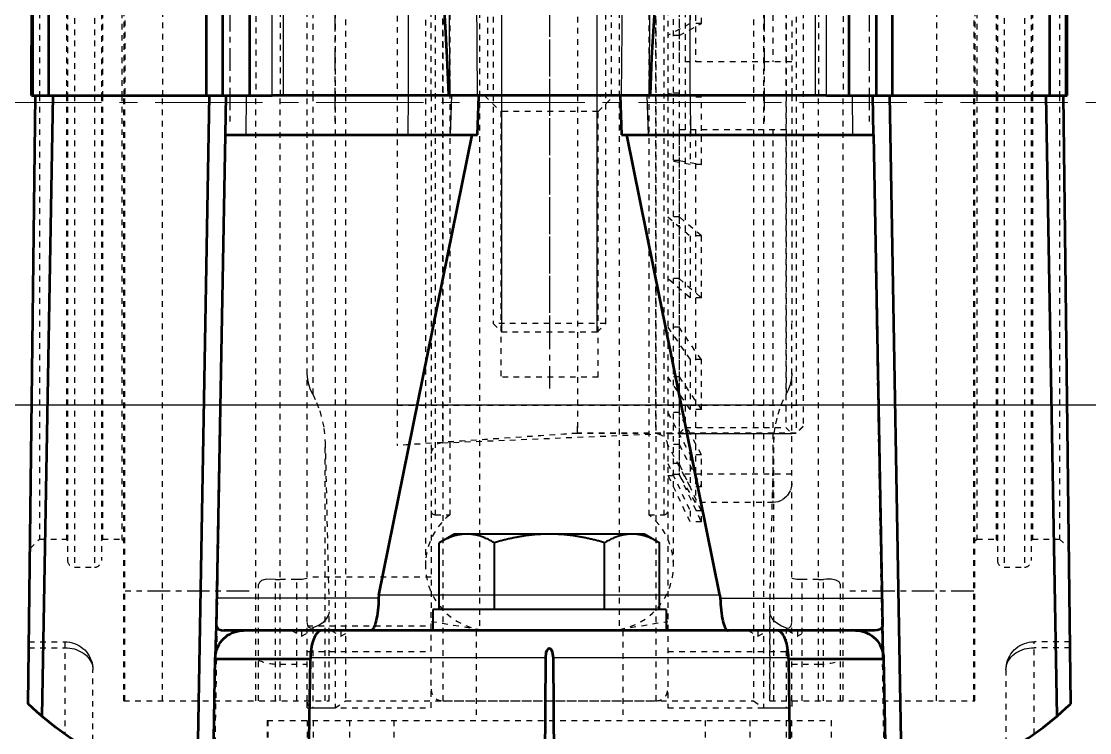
# Model space of a CAD drawing. Header units: millimetres. Extents: x 29178 to 37588, y 1365 to 7305.
# Drawn here: x 33277.7 to 33467.2, y 6294.7 to 6421 of the extents above; entities that cross this region are included whole.
import ezdxf

# ---------------------------------------------------------------- set-up
doc = ezdxf.new("R2010")
doc.units = ezdxf.units.MM
for name, pattern in [('CENTER', [7, 4, -1, 1, -1]), ('CENTER2', [28.575, 19.05, -3.175, 3.175, -3.175]), ('Dashed', [2, 1, -1])]:
    doc.linetypes.add(name, pattern=pattern)
for name, color, linetype, lineweight in [('2d ConnectionPoints', 7, 'Continuous', 50), ('AM_0', 7, 'Continuous', 50), ('AM_4', 3, 'Continuous', 25), ('AM_5', 3, 'Continuous', 25), ('AM_7', 7, 'CENTER', 25), ('AM_9', 6, 'Dashed', 25), ('CENTRO', 1, 'CENTER2', 15), ('CORTE', 6, 'CENTER2', 35), ('Visível (ISO)', 7, 'Continuous', 35)]:
    doc.layers.add(name, color=color, linetype=linetype, lineweight=lineweight)

# ---------------------------------------------------------------- blocks, each defined once
blk = doc.blocks.new('6_M_20x100_20x100_001_1_0_in_SKFSNL5226191222TSN222A_0')
at = {"layer": 'AM_7'}
blk.add_line((0, 121.4), (0, -41.625), dxfattribs=at)
blk = doc.blocks.new('1_SKF_MBL_24_0_in_SKFSNL5246201224KH3024_0')
at = {"layer": 'AM_9'}
for p, q in [((23, 67), (23, -67.5)), ((24.96, 24.42), (24.96, 12.78)), ((26.96, 12.78), (26.96, 24.42)), ((24.96, 12.78), (21, 10.69)), ((23, 10.69), (26.96, 12.78)), ((26.96, 12.78), (24.96, 12.78)), ((23, 10.69), (21, 10.69)), ((23, 0.43), (21, 0.43)), ((21, 0.43), (24.96, -0.28)), ((26.96, -0.28), (23, 0.43)), ((26.96, -0.28), (24.96, -0.28)), ((24.96, -0.28), (24.96, -12.24)), ((26.96, -12.24), (26.96, -0.28)), ((23, -11.53), (21, -11.53)), ((24.96, -12.24), (21, -11.53)), ((23, -11.53), (26.96, -12.24)), ((26.96, -12.24), (24.96, -12.24)), ((23, -21.51), (21, -21.51)), ((21, -21.51), (24.96, -24.94)), ((26.96, -24.94), (23, -21.51)), ((26.96, -24.94), (24.96, -24.94)), ((24.96, -24.94), (24.96, -35.93)), ((26.96, -35.93), (26.96, -24.94)), ((23, -32.5), (21, -32.5)), ((24.96, -35.93), (21, -32.5)), ((23, -32.5), (26.96, -35.93)), ((26.96, -35.93), (24.96, -35.93)), ((23, -41.12), (21, -41.12)), ((21, -41.12), (24.96, -46.9)), ((26.96, -46.9), (23, -41.12)), ((26.96, -46.9), (24.96, -46.9)), ((24.96, -46.9), (24.96, -55.73)), ((26.96, -55.73), (26.96, -46.9)), ((23, -49.95), (21, -49.95)), ((24.96, -55.73), (21, -49.95)), ((23, -49.95), (26.96, -55.73)), ((21, -56.27), (24.96, -63.78)), ((23, -56.27), (21, -56.27)), ((26.96, -63.78), (23, -56.27)), ((26.96, -55.73), (24.96, -55.73)), ((21, -60), (23, -60)), ((23, -61.99), (21, -61.99)), ((24.96, -69.49), (21, -61.99)), ((23, -61.99), (26.96, -69.49)), ((24.96, -63.78), (24.96, -69.49)), ((26.96, -63.78), (24.96, -63.78)), ((26.96, -69.49), (26.96, -63.78)), ((21, -65.33), (24.96, -73.74)), ((23, -65.33), (21, -65.33)), ((26.96, -73.74), (23, -65.33)), ((22.95, -67.3), (21, -67.3)), ((24.96, -75.72), (21, -67.3)), ((21, -67.5), (23, -67.5)), ((23, -67.3), (26.96, -75.72)), ((26.96, -69.49), (24.96, -69.49)), ((26.96, -73.74), (24.96, -73.74)), ((24.96, -73.74), (24.96, -75.72)), ((26.96, -75.72), (26.96, -73.74)), ((26.96, -75.72), (24.96, -75.72))]:
    blk.add_line(p, q, dxfattribs=at)
blk = doc.blocks.new('2_SKF_KML_24_0_in_SKFSNL5246201224KH3024_0')
at = {"layer": 'AM_5'}
blk.add_line((23, -60), (43, -60), dxfattribs=at)
at = {"layer": 'AM_9'}
for p, q in [((25.89, 72.25), (25.89, 6)), ((39.67, 72.25), (39.67, 6)), ((23, 61.64), (23, 5.79)), ((24.08, 58.92), (24.08, -58.92)), ((41.92, 58.92), (41.92, -58.92)), ((23.01, 6), (23, 5.79)), ((43, 6), (23.01, 6)), ((23, -5.79), (23.01, -6)), ((23, -5.79), (23, -67.25)), ((23.01, -6), (43, -6)), ((25.89, -6), (25.89, -72.25)), ((39.67, -6), (39.67, -72.25)), ((23, -60), (24.08, -58.92)), ((24.08, -58.92), (41.92, -58.92)), ((41.92, -58.92), (43, -60)), ((43, -67.25), (23, -67.25)), ((25.89, -72.25), (23.01, -67.25)), ((39.67, -72.25), (25.89, -72.25))]:
    blk.add_line(p, q, dxfattribs=at)
blk.add_lwpolyline([(43, -68.91), (42.99, -69.13), (42.73, -70.22), (42.12, -71.17), (41.23, -71.86), (40.58, -72.12), (39.67, -72.25)], dxfattribs=at)
blk = doc.blocks.new('3_H_3024_sleeve_h_0_in_SKFSNL5246201224KH3024_0')
at = {"layer": 'AM_5'}
for p, q in [((5, 60), (5, 58.77)), ((23, 58.77), (21, 58.77)), ((5, -60), (5, -58.77))]:
    blk.add_line(p, q, dxfattribs=at)
at = {"layer": 'AM_9'}
for p, q in [((5, 60), (-27, 62.17)), ((-27, 62.17), (-27, -62.16)), ((43.77, 60), (5, 60)), ((5, 60), (5, -59.99)), ((45, 58.77), (43.77, 60)), ((43.77, 60), (43.77, -59.99)), ((45, 58.77), (45, -58.76)), ((21, 55), (-27, 55)), ((45, 55), (23, 55)), ((-27, -54.97), (45, -54.97)), ((-27, -54.99), (45, -54.99)), ((45, -58.74), (43.77, -59.96)), ((45, -58.76), (43.77, -59.99)), ((5, -59.96), (-27, -62.13)), ((5, -59.99), (-27, -62.16)), ((43.77, -59.96), (5, -59.96)), ((43.77, -59.99), (5, -59.99))]:
    blk.add_line(p, q, dxfattribs=at)
blk = doc.blocks.new('4_FRB_22_215_location_rng_1_0_in_SKFSNL5246201224KH3024_0')
at = {"layer": 'AM_9'}
for p, q in [((21, 0), (21, -108.75)), ((43, 0), (43, -40.32)), ((21, -98.75), (43, -98.75)), ((43, -107.5), (43, -108.75)), ((21, -108.75), (43, -108.75))]:
    blk.add_line(p, q, dxfattribs=at)
blk = doc.blocks.new('5_FRB_22_215_location_rng_2_0_in_SKFSNL5246201224KH3024_0')
at = {"layer": 'AM_9'}
for p, q in [((-43, 0), (-43, 108.75)), ((-21, 0), (-21, 108.75)), ((-21, -85.52), (-43, -85.52)), ((-21, -108.75), (-21, -91.28)), ((-43, -94.18), (-21, -94.18)), ((-43, -98.75), (-21, -98.75)), ((-43, -108.75), (-43, -107.5)), ((-43, -108.75), (-21, -108.75))]:
    blk.add_line(p, q, dxfattribs=at)
blk = doc.blocks.new('6_1224_KM_simple_0_in_SKFSNL5246201224KH3024_0')
at = {"layer": 'AM_9'}
for p, q in [((-18.9, 107.5), (-18.9, -107.5)), ((18.9, 107.5), (18.9, -107.5)), ((-12.4, 94.81), (-12.4, -94.81)), ((12.4, 94.81), (12.4, -94.81)), ((21, 91.28), (21, 0)), ((-22.01, 83.46), (-22.01, -83.46)), ((22.01, -83.46), (22.01, 83.46)), ((-20.3, 74.45), (-20.3, -74.45)), ((-17.66, 74.45), (-17.66, -74.45)), ((17.66, 74.45), (17.66, -74.45)), ((20.3, 74.45), (20.3, -74.45)), ((-18.99, 61.67), (-18.99, -61.67)), ((18.81, 60.09), (18.81, -60.09)), ((-21, 0), (-21, -91.28)), ((-18.99, -61.67), (18.81, -60.09)), ((-20.3, -74.45), (-17.66, -74.45)), ((17.66, -74.45), (20.3, -74.45)), ((-21, -93.37), (-12.4, -94.81)), ((12.4, -94.81), (21, -93.37)), ((-18.9, -107.5), (18.9, -107.5))]:
    blk.add_line(p, q, dxfattribs=at)
for centre, radius, start, end in [((18.9, -62.19), 2.1, 0, 92.3859), ((-18.9, -63.76), 2.1, 92.3859, 180), ((-20.3, -73.75), 0.7, 180, 270), ((20.3, -73.75), 0.7, 270, 360), ((-10.5, -83.46), 11.51, 128.4834, 260.5004), ((10.5, -83.46), 11.51, 279.4996, 51.5166), ((-18.9, -105.4), 2.1, 180, 270), ((18.9, -105.4), 2.1, 270, 0)]:
    blk.add_arc(centre, radius, start, end, dxfattribs=at)
blk = doc.blocks.new('7_M_10_ebolt_001_0_in_SKFSNL5246201224KH3024_0')
at = {"layer": 'AM_7'}
blk.add_line((0, 140.97), (0, -52.5), dxfattribs=at)
blk = doc.blocks.new('8_M_20x110_20x110_001_1_0_in_SKFSNL5246201224KH3024_0')
at = {"layer": 'AM_5'}
for p, q in [((-8.4665, -42), (-8.4665, 68)), ((8.4665, -42), (8.4665, 68))]:
    blk.add_line(p, q, dxfattribs=at)
blk = doc.blocks.new('9_M_20x110_20x110_001_2_0_in_SKFSNL5246201224KH3024_0')
at = {"layer": 'AM_0'}
for p, q in [((-14.25, 80.5), (-15.01, 80.06)), ((-15, 80.07), (-15, 69.25)), ((14.25, 80.5), (-14.25, 80.5)), ((15.01, 80.06), (14.25, 80.5)), ((15, 80.07), (15, 69.25)), ((0, 78.73), (0, 69.25)), ((-15, 69.25), (15, 69.25)), ((-14.25, 69.25), (-14.25, 68)), ((14.25, 68), (14.25, 69.25))]:
    blk.add_line(p, q, dxfattribs=at)
for points in [[(0, 78.73), (-1.95, 79.31), (-3.93, 79.75), (-5.98, 80.01), (-8.03, 80.06), (-9.78, 79.93), (-11.52, 79.66), (-15, 78.73)], [(15, 78.73), (12.21, 79.52), (9.33, 79.98), (7.42, 80.07), (5.51, 79.97), (3.56, 79.68), (1.64, 79.23), (0, 78.73)]]:
    blk.add_lwpolyline(points, dxfattribs=at)
at = {"layer": 'AM_5'}
for p, q in [((-8.47, -42), (-8.47, 68)), ((8.47, -42), (8.47, 68))]:
    blk.add_line(p, q, dxfattribs=at)
at = {"layer": 'AM_9'}
for p, q in [((-10, 68), (-10, -40.47)), ((10, -40.47), (10, 68)), ((-10, -40.47), (-8.47, -42)), ((10, -40.47), (-10, -40.47)), ((8.47, -42), (10, -40.47)), ((8.47, -42), (-8.47, -42))]:
    blk.add_line(p, q, dxfattribs=at)
blk = doc.blocks.new('10_SNL_524_620_CAP_0_in_SKFSNL5246201224KH3024_0')
at = {"layer": 'AM_0'}
for p, q in [((-88.82, 0), (-88.82, 99.71)), ((88.82, 0), (88.82, 99.71)), ((-91.89, 0), (-91.7, 95.54)), ((-91.7, 0), (-91.7, 95.54)), ((91.89, 0), (91.7, 95.54)), ((91.7, 0), (91.7, 95.54)), ((-53.16, 0), (-53.16, 84.33)), ((53.16, 0), (53.16, 84.33)), ((-58, 76.06), (-58, 0)), ((58.01, 0), (58.01, 76.1)), ((-60.88, 0), (-60.88, 68.77)), ((60.88, 0), (60.88, 68.77)), ((-91.89, 0), (-49.19, 0)), ((44.47, 0), (-44.47, 0)), ((49.19, 0), (91.89, 0))]:
    blk.add_line(p, q, dxfattribs=at)
for points in [[(-24.8, 67), (-23.56, 59.64), (-22.42, 52.03), (-21.38, 44.21), (-20.47, 36.24), (-19.67, 28.08), (-18.99, 19.76), (-18.56, 13.29), (-18.2, 6.74), (-17.92, 0.14), (-17.92, 0)], [(17.92, 0), (17.92, 0.14), (18.2, 6.74), (18.56, 13.29), (18.99, 19.76), (19.67, 28.08), (20.47, 36.24), (21.38, 44.21), (22.42, 52.03), (23.56, 59.64), (24.8, 67)]]:
    blk.add_lwpolyline(points, dxfattribs=at)
at = {"layer": 'AM_4'}
for p, q in [((-49.19, 0), (-49.19, 67)), ((-47.22, 0), (-47.22, 67)), ((-24.99, 0), (-24.99, 67)), ((-17.64, 0), (-18.25, 68)), ((-13.42, 68), (-12.81, 0)), ((12.81, 0), (13.42, 68)), ((18.25, 68), (17.64, 0)), ((24.99, 0), (24.99, 67)), ((47.22, 0), (47.22, 67)), ((49.19, 0), (49.19, 67))]:
    blk.add_line(p, q, dxfattribs=at)
at = {"layer": 'AM_7'}
for p, q in [((-56.71, 113.4), (-56.71, -5.4)), ((-38.09, 113.4), (-38.09, -5.4)), ((38.09, 113.4), (38.09, -5.4)), ((56.71, 113.4), (56.71, -5.4))]:
    blk.add_line(p, q, dxfattribs=at)
at = {"layer": 'AM_9'}
for p, q in [((-42, 108.75), (-42, 0)), ((-38, 108.75), (-38, 0)), ((38, 108.75), (38, 0)), ((42, 108.75), (42, 0)), ((-36.21, 107.5), (-36.21, 0)), ((36.21, 107.5), (36.21, 0)), ((-47.76, 101), (-47.76, 0)), ((47.76, 101), (47.76, 0)), ((-52.12, 100.1), (-52.12, 0)), ((52.12, 100.1), (52.12, 0)), ((-68.67, 92.97), (-68.67, 0)), ((43, 93.31), (43, 0)), ((68.67, 92.97), (68.67, 0)), ((-84.3, 83.75), (-84.3, 0)), ((-80.7, 83.75), (-80.7, 0)), ((80.7, 83.75), (80.7, 0)), ((84.3, 83.75), (84.3, 0)), ((-85.5, 82.55), (-85.5, 0)), ((-79.5, 82.55), (-79.5, 0)), ((-75.32, 83.32), (-75.32, 0)), ((75.32, 83.32), (75.32, 0)), ((79.5, 82.55), (79.5, 0)), ((85.5, 82.55), (85.5, 0)), ((-90.5, 78.75), (-90.5, 0)), ((-85.7, 78.75), (-85.7, 0)), ((-79.3, 78.75), (-79.3, 0)), ((-75.85, 78.75), (-75.85, 0)), ((-75.5, 79.1), (-75.5, 0)), ((75.5, 79.1), (75.5, 0)), ((75.85, 78.75), (75.85, 0)), ((79.3, 78.75), (79.3, 0)), ((85.7, 78.75), (85.7, 0)), ((90.5, 78.75), (90.5, 0)), ((-58, 0), (-58, 75.98)), ((-58, 0), (-58, 75.98)), ((58, 75.98), (58, 0)), ((58, 0), (58, 75.98)), ((-58, 0), (-58, 75.45)), ((58, 75.4), (58, 0)), ((-11, 68), (-11, 0)), ((11, 0), (11, 68))]:
    blk.add_line(p, q, dxfattribs=at)
blk = doc.blocks.new('11_SNL_524_620_BASE_0_in_SKFSNL5246201224KH3024_0')
at = {"layer": 'AM_0'}
for p, q in [((-92.5, -108), (-91.22, 0)), ((-91.22, 0), (-91.22, -0.06)), ((-88.15, 0), (-90.08, -110.2)), ((-60.39, 0), (-62.55, -123.29)), ((-57.49, -6.99), (-57.37, 0)), ((-12.55, -0.13), (-12.54, 0)), ((49.17, 0), (44.47, 0)), ((57.49, -6.99), (57.37, 0)), ((62.55, -123.29), (60.39, 0)), ((90.08, -110.2), (88.15, 0)), ((92.5, -108), (91.22, 0)), ((91.22, -0.06), (91.22, 0)), ((-44.47, 0), (-49.17, 0)), ((-12.79, -6.99), (-12.55, -0.13)), ((-59.1, -94.2), (-57.51, -6.99)), ((-57.51, -6.99), (-12.79, -6.99)), ((-30.25, -88.72), (-13.72, -6.99)), ((12.79, -6.99), (57.51, -6.99)), ((30.25, -88.72), (13.72, -6.99)), ((57.51, -6.99), (59.1, -94.2)), ((-30.25, -88.72), (-30.31, -89.24)), ((30.25, -88.72), (30.31, -89.24)), ((57.71, -95), (-57.71, -95)), ((-60, -140), (-59.3, -99.91)), ((-59.3, -100), (-42.42, -100)), ((-43, -140), (-42.42, -100)), ((-42.42, -99.83), (-42.42, -100)), ((-0.71, -99.83), (-1, -140)), ((1, -140), (0.71, -99.83)), ((42.42, -100), (42.42, -99.83)), ((42.42, -100), (59.3, -100)), ((42.42, -100), (43, -140)), ((59.3, -99.91), (60, -140))]:
    blk.add_line(p, q, dxfattribs=at)
for points in [[(12.54, 0), (12.69, -3.49), (12.79, -6.99)], [(-30.31, -89.24), (-30.33, -89.8), (-30.36, -90.35), (-30.4, -90.88), (-30.45, -91.4), (-30.51, -91.9), (-30.58, -92.37), (-30.66, -92.81), (-30.74, -93.21), (-30.84, -93.59), (-30.93, -93.92), (-31.04, -94.21), (-31.15, -94.46), (-31.27, -94.66), (-31.38, -94.82), (-31.5, -94.93), (-31.63, -94.99), (-31.71, -95)], [(30.31, -89.24), (30.33, -89.8), (30.36, -90.35), (30.4, -90.88), (30.45, -91.4), (30.51, -91.9), (30.58, -92.37), (30.66, -92.81), (30.74, -93.21), (30.84, -93.59), (30.93, -93.92), (31.04, -94.21), (31.15, -94.46), (31.27, -94.66), (31.38, -94.82), (31.5, -94.93), (31.63, -94.99), (31.71, -95)], [(-59.28, -99.52), (-59.25, -99.13), (-59.21, -98.25), (-59.18, -97.22), (-59.14, -95.93), (-59.1, -94.2)], [(-59.1, -94.2), (-58.91, -94.58), (-58.62, -94.83), (-58.22, -94.96), (-57.71, -95)], [(59.1, -94.2), (58.91, -94.58), (58.62, -94.83), (58.22, -94.96), (57.71, -95)], [(59.28, -99.52), (59.25, -99.13), (59.21, -98.25), (59.18, -97.22), (59.14, -95.93), (59.1, -94.2)], [(-59.3, -99.91), (-59.27, -99.48), (-59.21, -99.05), (-59.11, -98.62), (-58.97, -98.21), (-58.8, -97.81), (-58.59, -97.42), (-58.35, -97.06), (-58.07, -96.72), (-57.77, -96.4), (-57.45, -96.11), (-57.1, -95.85), (-56.73, -95.63), (-56.33, -95.43), (-55.93, -95.27), (-55.51, -95.15), (-55.08, -95.06), (-54.65, -95.01), (-54.3, -95)], [(-40.35, -95), (-40.53, -95.02), (-40.71, -95.08), (-40.89, -95.17), (-41.06, -95.3), (-41.23, -95.47), (-41.39, -95.67), (-41.54, -95.9), (-41.69, -96.17), (-41.82, -96.46), (-41.94, -96.79), (-42.05, -97.13), (-42.15, -97.5), (-42.23, -97.89), (-42.3, -98.29), (-42.35, -98.71), (-42.39, -99.13), (-42.42, -99.56), (-42.42, -99.83)], [(42.42, -99.83), (42.41, -99.39), (42.38, -98.96), (42.33, -98.54), (42.27, -98.13), (42.2, -97.73), (42.11, -97.35), (42.01, -96.99), (41.89, -96.65), (41.77, -96.34), (41.63, -96.06), (41.48, -95.81), (41.33, -95.59), (41.16, -95.4), (40.99, -95.24), (40.82, -95.13), (40.64, -95.05), (40.46, -95.01), (40.35, -95)], [(54.3, -95), (54.74, -95.02), (55.17, -95.08), (55.6, -95.17), (56.01, -95.3), (56.41, -95.47), (56.8, -95.67), (57.17, -95.9), (57.51, -96.17), (57.84, -96.46), (58.13, -96.79), (58.4, -97.13), (58.63, -97.5), (58.83, -97.89), (59, -98.29), (59.13, -98.71), (59.23, -99.13), (59.28, -99.56), (59.3, -99.91)], [(0.71, -99.83), (0.57, -98.83), (0.36, -98.41), (0.21, -98.28), (0.09, -98.23), (-0.04, -98.22), (-0.15, -98.25), (-0.28, -98.33), (-0.44, -98.53), (-0.61, -98.98), (-0.71, -99.83)], [(-90.08, -110.2), (-90.94, -109.45), (-91.72, -108.74), (-92.5, -108)], [(90.08, -110.2), (90.94, -109.45), (91.72, -108.74), (92.5, -108)], [(-64.42, -122.51), (-68.31, -121.63), (-72.05, -120.5), (-75.77, -119.08), (-79.29, -117.43), (-82.22, -115.83), (-84.97, -114.09), (-87.61, -112.2), (-90.08, -110.2)], [(64.42, -122.51), (68.31, -121.63), (72.05, -120.5), (75.77, -119.08), (79.29, -117.43), (82.22, -115.83), (84.97, -114.09), (87.61, -112.2), (90.08, -110.2)]]:
    blk.add_lwpolyline(points, dxfattribs=at)
at = {"layer": 'AM_4'}
for p, q in [((-53.81, -6.99), (-53.76, 0)), ((-25.08, -6.99), (-25.02, 0)), ((-17.58, -6.99), (-17.34, 0)), ((-17.56, -6.99), (-17.32, 0)), ((17.56, -6.99), (17.32, 0)), ((17.58, -6.99), (17.34, 0)), ((25.08, -6.99), (25.02, 0)), ((53.81, -6.99), (53.76, 0)), ((30.25, -88.72), (-30.25, -88.72)), ((-30.31, -89.24), (-58.98, -89.24)), ((30.31, -89.24), (58.98, -89.24)), ((-0.71, -99.83), (-42.42, -99.83)), ((42.42, -99.83), (0.71, -99.83))]:
    blk.add_line(p, q, dxfattribs=at)
at = {"layer": 'AM_7'}
for p, q in [((-53.3, -88), (-75.3, -88)), ((75.3, -88), (53.3, -88)), ((-44, -94.95), (-44, -96.06)), ((-37, -94.95), (-37, -96.06)), ((37, -94.95), (37, -96.06)), ((44, -94.95), (44, -96.06))]:
    blk.add_line(p, q, dxfattribs=at)
at = {"layer": 'AM_9'}
for p, q in [((-91.22, 0), (-91.22, -0.06)), ((-90.5, 0), (-90.5, -78.75)), ((-85.7, 0), (-85.7, -78.75)), ((-85.5, 0), (-85.5, -82.55)), ((-84.3, 0), (-84.3, -83.75)), ((-80.7, 0), (-80.7, -83.75)), ((-79.5, 0), (-79.5, -82.55)), ((-79.3, 0), (-79.3, -78.75)), ((-75.85, 0), (-75.85, -78.75)), ((-75.5, -107.5), (-75.5, 0)), ((-75.32, -107.5), (-75.32, 0)), ((-68.67, -107.5), (-68.67, 0)), ((-57.34, 0), (-59.8, -140)), ((-52.12, -107.5), (-52.12, 0)), ((-47.76, -107.5), (-47.76, 0)), ((-43, -107.5), (-43, 0)), ((-42, 0), (-42, -53.05)), ((-38, 0), (-38, -108.75)), ((-36.21, 0), (-36.21, -107.5)), ((-11.5, 0), (-8.65, -2.85)), ((8.65, -2.85), (11.5, 0)), ((36.21, 0), (36.21, -107.5)), ((38, 0), (38, -108.75)), ((42, 0), (42, -53.05)), ((47.76, -107.5), (47.76, 0)), ((52.12, -107.5), (52.12, 0)), ((68.67, -107.5), (68.67, 0)), ((75.32, -107.5), (75.32, 0)), ((75.5, -107.5), (75.5, 0)), ((75.85, 0), (75.85, -78.75)), ((79.3, 0), (79.3, -78.75)), ((79.5, 0), (79.5, -82.55)), ((80.7, 0), (80.7, -83.75)), ((84.3, 0), (84.3, -83.75)), ((85.5, 0), (85.5, -82.55)), ((85.7, 0), (85.7, -78.75)), ((90.5, 0), (90.5, -78.75)), ((91.22, -0.06), (91.22, 0)), ((59.8, -140), (57.34, 0)), ((-8.65, -2.85), (-8.65, -50)), ((8.65, -2.85), (-8.65, -2.85)), ((8.65, -50), (8.65, -2.85)), ((43, -107.5), (43, -40.32)), ((8.65, -50), (-8.65, -50)), ((-39.8, -107.5), (-39.8, -61.59)), ((-39.8, -61.59), (-39.1, -91.51)), ((39.1, -91.51), (39.8, -61.59)), ((39.8, -107.5), (39.8, -61.59)), ((-92.17, -80.42), (-90.5, -78.75)), ((-90.5, -78.75), (-85.7, -78.75)), ((-85.7, -78.75), (-85.5, -79.1)), ((-79.5, -79.1), (-79.3, -78.75)), ((-79.3, -78.75), (-75.85, -78.75)), ((-75.85, -78.75), (-75.5, -79.1)), ((75.5, -79.1), (75.85, -78.75)), ((75.85, -78.75), (79.3, -78.75)), ((79.3, -78.75), (79.5, -79.1)), ((85.5, -79.1), (85.7, -78.75)), ((85.7, -78.75), (90.5, -78.75)), ((90.5, -78.75), (92.17, -80.42)), ((-84.3, -83.75), (-80.7, -83.75)), ((80.7, -83.75), (84.3, -83.75)), ((-51.62, -107.5), (-51.62, -86.84)), ((-48.62, -107.5), (-48.62, -85.92)), ((-44.84, -85.96), (-47.76, -85.96)), ((-44.84, -107.5), (-44.84, -85.96)), ((47.76, -85.96), (44.84, -85.96)), ((44.84, -107.5), (44.84, -85.96)), ((48.62, -107.5), (48.62, -85.92)), ((51.62, -107.5), (51.62, -86.84)), ((-39.1, -107.5), (-39.1, -91.43)), ((-39.1, -107.5), (-39.1, -91.51)), ((39.1, -107.5), (39.1, -91.43)), ((39.1, -91.51), (39.1, -107.5)), ((-41.16, -94.19), (-42, -94.53)), ((-42, -94.53), (-42, -108.75)), ((42, -94.53), (42, -108.75)), ((-45.75, -95), (-44, -96.01)), ((-44, -96.01), (-42.25, -95)), ((-38.75, -95), (-37, -96.01)), ((-37, -96.01), (-35.25, -95)), ((-13, -95), (-13, -111)), ((13, -95), (13, -111)), ((35.25, -95), (37, -96.01)), ((37, -96.01), (38.75, -95)), ((42.25, -95), (44, -96.01)), ((44, -96.01), (45.75, -95)), ((-92.38, -98.05), (-86, -98.05)), ((-92.37, -97), (-86, -97)), ((-86, -97), (-86, -113.38)), ((86, -113.38), (86, -97)), ((92.37, -97), (86, -97)), ((92.38, -98.05), (86, -98.05)), ((-81, -116.52), (-81, -102)), ((-47.76, -101), (-43, -101)), ((43, -101), (47.76, -101)), ((81, -102), (81, -116.52)), ((-89.91, -110.35), (-92.5, -108)), ((-75.5, -107.5), (-39.1, -107.5)), ((-38, -108.75), (-36.21, -107.5)), ((-36.21, -107.5), (36.21, -107.5)), ((36.21, -107.5), (38, -108.75)), ((39.1, -107.5), (75.5, -107.5)), ((89.91, -110.35), (92.5, -108)), ((-42, -108.75), (-38, -108.75)), ((38, -108.75), (42, -108.75)), ((-50.07, -111), (-50.07, -140)), ((-50.07, -111), (50.07, -111)), ((-50, -111), (-50, -140)), ((-42.98, -111), (-42.98, -140)), ((-41.94, -111), (-41.94, -140)), ((-35.45, -111), (-35.45, -140)), ((-27.61, -111), (-27.61, -140)), ((27.65, -111), (27.65, -140)), ((35.56, -111), (35.56, -140)), ((42, -111), (42, -140)), ((42.98, -111), (42.98, -140)), ((50, -111), (50, -140)), ((50.07, -140), (50.07, -111)), ((-86, -113.38), (-86.51, -113.02)), ((86, -113.38), (86.51, -113.02))]:
    blk.add_line(p, q, dxfattribs=at)
for points in [[(-42, -53.05), (-42.37, -52.24), (-42.68, -51.34), (-42.89, -50.41), (-43, -49.44), (-43, -49.29)], [(43, -49.29), (42.99, -49.59), (42.87, -50.54), (42.64, -51.49), (42.35, -52.29), (42, -53.05)], [(-42, -53.05), (-41.31, -54.51), (-40.75, -56), (-40.01, -59.1), (-39.8, -61.59)], [(39.8, -61.59), (39.9, -59.94), (40.16, -58.29), (40.57, -56.59), (41.14, -54.91), (42, -53.05)], [(-48.62, -85.92), (-49.57, -85.88), (-50.42, -85.95), (-51.07, -86.14), (-51.47, -86.45), (-51.62, -86.84)], [(-48.62, -85.92), (-48.23, -85.95), (-47.76, -85.96)], [(-43, -85.78), (-43.89, -85.92), (-44.84, -85.96)], [(44.84, -85.96), (43.92, -85.92), (43, -85.78)], [(47.76, -85.96), (48.23, -85.95), (48.62, -85.92)], [(51.62, -86.84), (51.4, -86.37), (50.83, -86.04), (50.05, -85.9), (49.16, -85.89), (48.62, -85.92)], [(-39.1, -91.66), (-39.2, -92.2), (-39.59, -92.95), (-40.15, -93.55), (-40.95, -94.09), (-41.16, -94.19)], [(42, -94.53), (41.19, -94.21), (40.51, -93.82), (39.96, -93.38), (39.54, -92.89), (39.24, -92.31), (39.11, -91.7), (39.1, -91.66)], [(-43, -93.63), (-42.99, -93.75), (-42.91, -94.09), (-42.9, -94.11)], [(-42.9, -94.11), (-42.76, -94.33), (-42.55, -94.49), (-42.32, -94.56), (-42.09, -94.55), (-42, -94.53)], [(42, -94.53), (42.27, -94.57), (42.54, -94.5), (42.74, -94.35), (42.88, -94.15), (42.97, -93.89), (43, -93.63)], [(-86, -97), (-85.56, -97.02), (-85.13, -97.08), (-84.71, -97.17), (-84.29, -97.3), (-83.89, -97.47), (-83.5, -97.67), (-83.13, -97.9), (-82.79, -98.17), (-82.46, -98.46), (-82.17, -98.79), (-81.9, -99.13), (-81.67, -99.5), (-81.47, -99.89), (-81.3, -100.29), (-81.17, -100.71), (-81.08, -101.13), (-81.02, -101.56), (-81, -102)], [(-86, -98.05), (-85.56, -98.06), (-85.13, -98.11), (-84.71, -98.18), (-84.29, -98.28), (-83.89, -98.42), (-83.5, -98.58), (-83.13, -98.76), (-82.79, -98.97), (-82.46, -99.2), (-82.17, -99.46), (-81.9, -99.73), (-81.67, -100.02), (-81.47, -100.33), (-81.3, -100.65), (-81.17, -100.98), (-81.08, -101.31), (-81.02, -101.66), (-81, -102)], [(81, -102), (81.02, -101.56), (81.08, -101.13), (81.17, -100.71), (81.3, -100.29), (81.47, -99.89), (81.67, -99.5), (81.9, -99.13), (82.17, -98.79), (82.46, -98.46), (82.79, -98.17), (83.13, -97.9), (83.5, -97.67), (83.89, -97.47), (84.29, -97.3), (84.71, -97.17), (85.13, -97.08), (85.56, -97.02), (86, -97)], [(81, -102), (81.02, -101.66), (81.08, -101.31), (81.17, -100.98), (81.3, -100.65), (81.47, -100.33), (81.67, -100.02), (81.9, -99.73), (82.17, -99.46), (82.46, -99.2), (82.79, -98.97), (83.13, -98.76), (83.5, -98.58), (83.89, -98.42), (84.29, -98.28), (84.71, -98.18), (85.13, -98.11), (85.56, -98.06), (86, -98.05)]]:
    blk.add_lwpolyline(points, dxfattribs=at)
for centre, radius, start, end in [((-84.3, -82.55), 1.2, 180, 270), ((-80.7, -82.55), 1.2, 270, 0), ((80.7, -82.55), 1.2, 180, 270), ((84.3, -82.55), 1.2, 270, 0), ((-47.76, -89.98), 11.02, 249.496, 270), ((47.76, -89.98), 11.02, 270, 290.504), ((-42, -107.75), 1, 180, 270), ((42, -107.75), 1, 270, 0)]:
    blk.add_arc(centre, radius, start, end, dxfattribs=at)

msp = doc.modelspace()

# ---------------------------------------------------------------- linework, layer by layer
at = {"color": 7}
msp.add_line((33596.36, 6352.84), (33251.36, 6352.84), dxfattribs=at)
msp.add_line((33350.68, 6312.84), (33392.05, 6312.84))
at = {"layer": '2d ConnectionPoints'}
for p in [(33291.86, 6407.84), (33344.36, 6407.84), (33344.36, 6407.84), (33350.36, 6407.84), (33350.36, 6407.84), (33350.36, 6407.84), (33371.36, 6407.84), (33371.36, 6407.84), (33371.36, 6407.84), (33371.36, 6407.84), (33380.36, 6407.84), (33392.36, 6407.84), (33392.36, 6407.84), (33392.36, 6407.84), (33394.36, 6407.84), (33394.36, 6407.84), (33414.36, 6407.84), (33414.36, 6407.84), (33416.36, 6407.84), (33446.86, 6407.84), (33446.86, 6407.84), (33450.86, 6407.84)]:
    msp.add_point(p, dxfattribs=at)
at = {"layer": 'CENTRO'}
msp.add_line((32415.59, 6406.59), (34526.47, 6406.59), dxfattribs=at)
at = {"layer": 'CORTE', "linetype": 'CENTER2', "ltscale": 10}
msp.add_circle((33197.81, 6406.59), 298.45, dxfattribs=at)
at = {"layer": 'Visível (ISO)'}
for p, q in [((33354.44, 6329.96), (33351.82, 6328.44)), ((33354.44, 6329.96), (33351.82, 6328.44)), ((33356.71, 6329.96), (33354.44, 6329.96)), ((33356.71, 6329.96), (33354.44, 6329.96)), ((33371.36, 6329.96), (33356.71, 6329.96)), ((33371.36, 6329.96), (33356.71, 6329.96)), ((33386.02, 6329.96), (33371.36, 6329.96)), ((33386.02, 6329.96), (33371.36, 6329.96)), ((33388.29, 6329.96), (33386.02, 6329.96)), ((33388.29, 6329.96), (33386.02, 6329.96)), ((33388.29, 6329.96), (33390.91, 6328.44)), ((33388.29, 6329.96), (33390.91, 6328.44)), ((33351.82, 6316.6), (33351.82, 6328.44)), ((33351.82, 6316.6), (33351.82, 6328.44)), ((33361.59, 6316.6), (33361.59, 6328.44)), ((33361.59, 6316.6), (33361.59, 6328.44)), ((33381.13, 6316.6), (33381.13, 6328.44)), ((33381.13, 6316.6), (33381.13, 6328.44)), ((33390.91, 6316.6), (33390.91, 6328.44)), ((33390.91, 6316.6), (33390.91, 6328.44)), ((33392.05, 6316.6), (33350.68, 6316.6)), ((33350.68, 6316.6), (33350.68, 6312.84)), ((33392.05, 6316.6), (33350.68, 6316.6)), ((33350.68, 6316.6), (33350.68, 6312.84)), ((33392.05, 6316.6), (33392.05, 6312.84)), ((33392.05, 6316.6), (33392.05, 6312.84))]:
    msp.add_line(p, q, dxfattribs=at)
for points in [[(33356.71, 6329.96), (33354.44, 6329.96), (33351.82, 6328.44)], [(33356.71, 6329.96), (33354.44, 6329.96), (33351.82, 6328.44)], [(33361.59, 6328.44), (33358.97, 6329.96), (33356.71, 6329.96)], [(33361.59, 6328.44), (33358.97, 6329.96), (33356.71, 6329.96)], [(33371.36, 6329.96), (33366.83, 6329.96), (33361.59, 6328.44)], [(33371.36, 6329.96), (33366.83, 6329.96), (33361.59, 6328.44)], [(33381.13, 6328.44), (33375.9, 6329.96), (33371.36, 6329.96)], [(33381.13, 6328.44), (33375.9, 6329.96), (33371.36, 6329.96)], [(33386.02, 6329.96), (33383.75, 6329.96), (33381.13, 6328.44)], [(33386.02, 6329.96), (33383.75, 6329.96), (33381.13, 6328.44)], [(33390.91, 6328.44), (33388.29, 6329.96), (33386.02, 6329.96)], [(33390.91, 6328.44), (33388.29, 6329.96), (33386.02, 6329.96)]]:
    msp.add_rational_spline(points, [1, 1.0379548493, 1], degree=2, dxfattribs=at)

# ---------------------------------------------------------------- block references
for name in ['7_M_10_ebolt_001_0_in_SKFSNL5246201224KH3024_0', '10_SNL_524_620_CAP_0_in_SKFSNL5246201224KH3024_0', '6_M_20x100_20x100_001_1_0_in_SKFSNL5226191222TSN222A_0', '5_FRB_22_215_location_rng_2_0_in_SKFSNL5246201224KH3024_0', '4_FRB_22_215_location_rng_1_0_in_SKFSNL5246201224KH3024_0', '6_1224_KM_simple_0_in_SKFSNL5246201224KH3024_0', '9_M_20x110_20x110_001_2_0_in_SKFSNL5246201224KH3024_0', '1_SKF_MBL_24_0_in_SKFSNL5246201224KH3024_0', '2_SKF_KML_24_0_in_SKFSNL5246201224KH3024_0', '8_M_20x110_20x110_001_1_0_in_SKFSNL5246201224KH3024_0', '3_H_3024_sleeve_h_0_in_SKFSNL5246201224KH3024_0', '11_SNL_524_620_BASE_0_in_SKFSNL5246201224KH3024_0']:
    msp.add_blockref(name, (33371.36, 6407.84))

doc.saveas('drawing.dxf')
